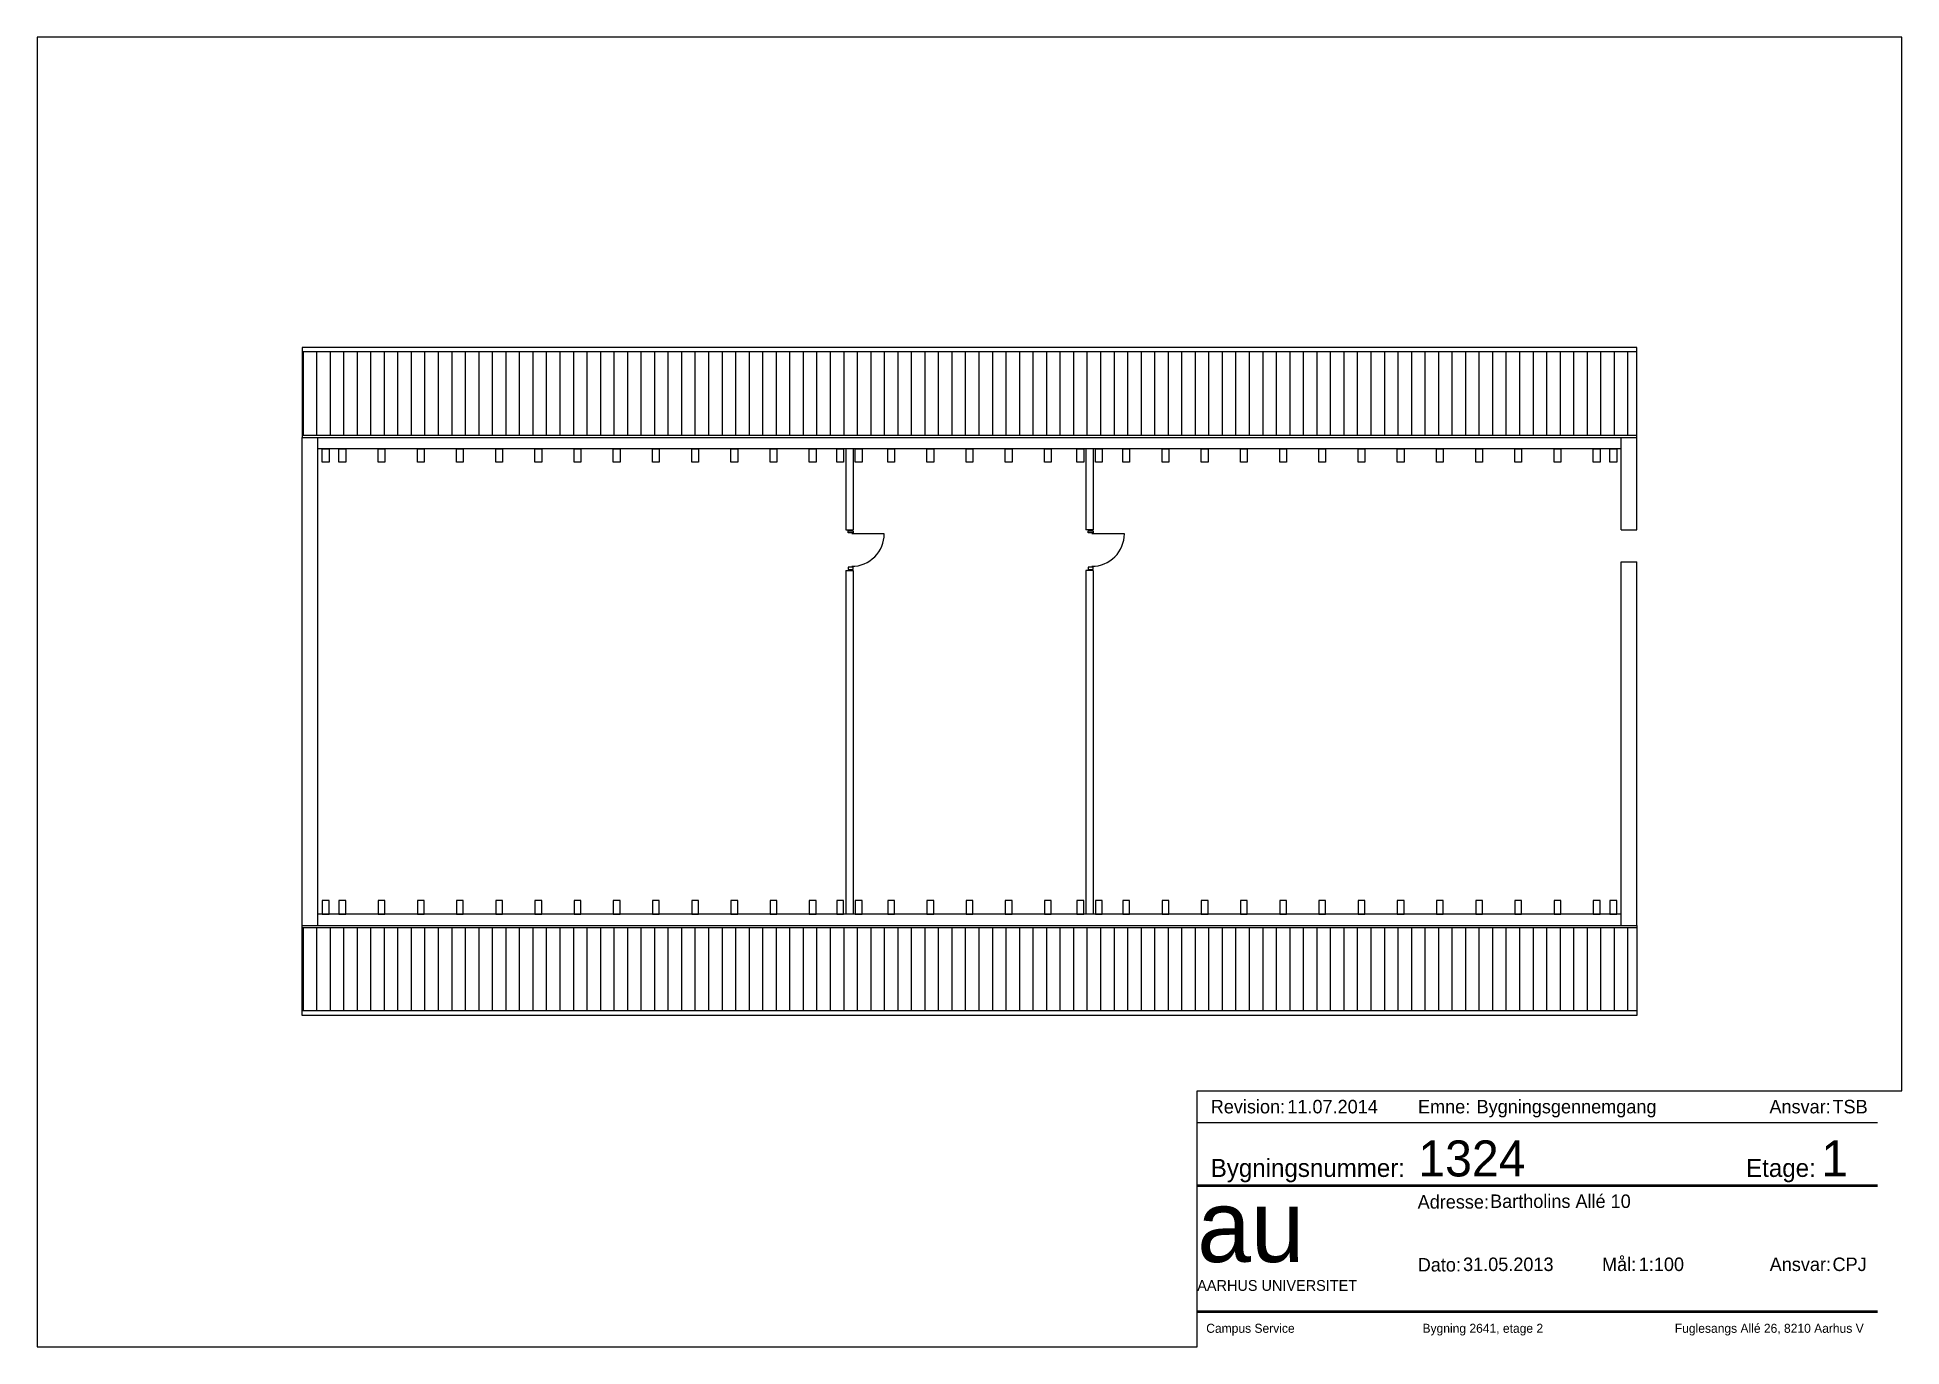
# Paper-space layout 'A3_pdf_liggende' of a CAD drawing. Header units: millimetres. Extents: x 0 to 414, y 0 to 291.
# The model-space entities are those that its viewports show. They can reach past a viewport. Long polylines and large blocks are cut down to what shows.
import ezdxf

# ---------------------------------------------------------------- set-up
doc = ezdxf.new("R2010")
doc.units = ezdxf.units.MM
doc.header["$LTSCALE"] = 100
for name, color, linetype in [('A21----', 7, 'Continuous'), ('A22--U-', 3, 'Continuous'), ('A27----', 1, 'Continuous'), ('A27--S-', 8, 'Continuous'), ('A321---', 1, 'Continuous'), ('A37----', 2, 'Continuous')]:
    doc.layers.add(name, color=color, linetype=linetype)
doc.layers.add('tegningsopsætning', color=7, linetype='Continuous', lineweight=50)
doc.styles.add('ISO', font='ISO')
doc.styles.add('tegningshoved str 3', font='', dxfattribs={"height": 3})
doc.styles.add('tegningshoved str 8', font='', dxfattribs={"height": 8})
doc.styles.get('tegningshoved str 3').set_extended_font_data('AU Passata')
doc.styles.get('tegningshoved str 8').set_extended_font_data('AU Passata')

# ---------------------------------------------------------------- blocks, each defined once
blk = doc.blocks.new('Tegningshoved')
at = {"layer": 'tegningsopsætning'}
for points in [[(0, 28), (151, 28)], [(0, 0), (151, 0)]]:
    blk.add_lwpolyline(points, dxfattribs=at)
at = {"layer": 'tegningsopsætning', "attachment_point": 1}
for s, width, insert, char_height in [('{\\fAU Passata|b0|i0|c0|p34;Bygningsnummer:}', 14.039, (3, 33.89), 4), ('{\\fAU Passata|b0|i0|c0|p34;Etage:}', 14.039, (121.82, 33.89), 4), ('{\\fAU Passata|b0|i0|c0|p34;Adresse:}', 14.039, (48.92, 25.86), 3), ('{\\fAU Passata|b0|i0|c0|p34;Mål:}', 14.039, (89.85, 12), 3), ('{\\fAU Passata|b0|i0|c0|p34;Dato:}', 14.039, (48.94, 11.9), 3), ('{\\fAU Passata|b0|i0|c0|p34;Ansvar:}', 14.039, (127.06, 12), 3), ('{\\fAU Passata|b0|i0|c0|p34;AARHUS UNIVERSITET}', 76.8942, (0, 7), 2.4)]:
    blk.add_mtext_dynamic_manual_height_columns(s, width=width, gutter_width=1250, heights=[0], dxfattribs=dict(at, insert=insert, char_height=char_height))
at = {"layer": 'tegningsopsætning', "attachment_point": 1, "style": 'ISO'}
for s, width, heights, insert, char_height in [('{\\fAU Peto|b0|i0|c0|p82;au}', 20.8914, [10], (0, 27), 16), ('{\\fAU Passata Light|b0|i0|c0|p34;Campus Service^I^I^I^IBygning 2641, etage 2^I^I^I^IFuglesangs Allé 26, 8210 Aarhus V}', 148.2946, [0], (2, -2.71), 2)]:
    blk.add_mtext_dynamic_manual_height_columns(s, width=width, gutter_width=1250, heights=heights, dxfattribs=dict(at, insert=insert, char_height=char_height))
blk = doc.blocks.new('aml. tegningshoved blok')
blk.add_blockref('Tegningshoved', (-156.36, 7.8))
at = {"layer": 'tegningsopsætning'}
for tag, p, height, style in [('XXXX', (-107.28, 37.8), 8, 'tegningshoved str 8'), ('X', (-17.84, 37.8), 8, 'tegningshoved str 8'), ('XXX', (-91.36, 30.8), 3, 'tegningshoved str 3'), ('XX.XX.2012', (-97.36, 16.8), 3, 'tegningshoved str 3'), ('1:XXX', (-58.36, 16.8), 3, 'tegningshoved str 3'), ('XXX', (-15.36, 16.8), 3, 'tegningshoved str 3')]:
    blk.add_attdef(tag, p, '', height=height, dxfattribs=dict(at, style=style))
blk = doc.blocks.new('Rev. blok')
for points in [[(-151, 11), (0, 11)], [(-151, 4), (0, 4)]]:
    blk.add_lwpolyline(points)
at = {"char_height": 3, "attachment_point": 1, "style": 'tegningshoved str 3'}
for s, insert in [('Revision:', (-148, 9)), ('Emne:', (-102, 9)), ('Ansvar:', (-24, 9))]:
    blk.add_mtext_dynamic_manual_height_columns(s, width=7, gutter_width=15, heights=[0], dxfattribs=dict(at, insert=insert))
at = {"style": 'tegningshoved str 3'}
for tag, p in [('XX.XX.2012', (-131, 6)), ('XXX', (-89, 6)), ('XXX', (-10, 6))]:
    blk.add_attdef(tag, p, '', height=3, dxfattribs=at)
blk = doc.blocks.new('D90H')
for points in [[(-880, 0), (-830, 0), (-830, 110), (-880, 110)], [(-20, 110), (-20, 0), (-70, 0), (-70, 110)]]:
    blk.add_lwpolyline(points, close=True)
blk.add_lwpolyline([(-810, 28, 0.414214), (-90, -692), (-90, 28)], format="xyb")

msp = doc.modelspace()

# ---------------------------------------------------------------- hatches: boundary and pattern name
at = {"layer": 'A27--S-'}
h = msp.add_hatch(dxfattribs=at)
h.set_pattern_fill('_USER', color=256, scale=300, angle=90, style=0, pattern_type=0)
h.set_pattern_definition([(270, (-139084297.28, 257869896.77), (-300, -2e-14), [])])
h.paths.add_polyline_path([(-138901327, 257815047), (-138901327, 257813197), (-138871697, 257813197), (-138871697, 257815047)])
h = msp.add_hatch(dxfattribs=at)
h.set_pattern_fill('_USER', color=256, scale=300, angle=90, style=0, pattern_type=0)
h.set_pattern_definition([(90, (-139084297.28, 257745566.77), (-300, 2e-14), [])])
h.paths.add_polyline_path([(-138901327, 257800417), (-138901327, 257802267), (-138871697, 257802267), (-138871697, 257800417)])

# ---------------------------------------------------------------- linework, layer by layer
at = {"layer": 'A21----'}
for p, q in [((-138901327, 257802317), (-138901327, 257813147)), ((-138900977, 257802317), (-138900977, 257813147)), ((-138872047, 257811097), (-138872047, 257813147)), ((-138871697, 257811097), (-138871697, 257813147)), ((-138872047, 257811097), (-138871697, 257811097)), ((-138872047, 257810387), (-138871697, 257810387)), ((-138872047, 257802317), (-138872047, 257810387)), ((-138871697, 257802317), (-138871697, 257810387))]:
    msp.add_line(p, q, dxfattribs=at)
at = {"layer": 'A22--U-'}
for p, q in [((-138889257, 257812897), (-138889257, 257811097)), ((-138889097, 257812897), (-138889097, 257811097)), ((-138883927, 257812897), (-138883927, 257811097)), ((-138883767, 257812897), (-138883767, 257811097)), ((-138889257, 257811097), (-138889097, 257811097)), ((-138883767, 257811097), (-138883927, 257811097)), ((-138889257, 257810197), (-138889257, 257802567)), ((-138889257, 257810197), (-138889097, 257810197)), ((-138889097, 257810197), (-138889097, 257802567)), ((-138883767, 257810197), (-138883927, 257810197)), ((-138883927, 257810197), (-138883927, 257802567)), ((-138883767, 257810197), (-138883767, 257802567))]:
    msp.add_line(p, q, dxfattribs=at)
at = {"layer": 'A27----'}
for points in [[(-138901327, 257815147), (-138901327, 257813147), (-138871697, 257813147), (-138871697, 257815147)], [(-138901327, 257815047), (-138901327, 257813197), (-138871697, 257813197), (-138871697, 257815047)], [(-138901327, 257800317), (-138901327, 257802317), (-138871697, 257802317), (-138871697, 257800317)], [(-138901327, 257800417), (-138901327, 257802267), (-138871697, 257802267), (-138871697, 257800417)]]:
    msp.add_lwpolyline(points, close=True, dxfattribs=at)
at = {"layer": 'A37----'}
for p, q in [((-138872047, 257812897), (-138900977, 257812897)), ((-138872047, 257802567), (-138900977, 257802567))]:
    msp.add_line(p, q, dxfattribs=at)
for points in [[(-138900877, 257812897), (-138900727, 257812897), (-138900727, 257812597), (-138900877, 257812597)], [(-138900507, 257812897), (-138900357, 257812897), (-138900357, 257812597), (-138900507, 257812597)], [(-138899637, 257812897), (-138899487, 257812897), (-138899487, 257812597), (-138899637, 257812597)], [(-138898767, 257812897), (-138898617, 257812897), (-138898617, 257812597), (-138898767, 257812597)], [(-138897897, 257812897), (-138897747, 257812897), (-138897747, 257812597), (-138897897, 257812597)], [(-138897027, 257812897), (-138896877, 257812897), (-138896877, 257812597), (-138897027, 257812597)], [(-138896157, 257812897), (-138896007, 257812897), (-138896007, 257812597), (-138896157, 257812597)], [(-138895287, 257812897), (-138895137, 257812897), (-138895137, 257812597), (-138895287, 257812597)], [(-138894417, 257812897), (-138894267, 257812897), (-138894267, 257812597), (-138894417, 257812597)], [(-138893547, 257812897), (-138893397, 257812897), (-138893397, 257812597), (-138893547, 257812597)], [(-138892677, 257812897), (-138892527, 257812897), (-138892527, 257812597), (-138892677, 257812597)], [(-138891807, 257812897), (-138891657, 257812897), (-138891657, 257812597), (-138891807, 257812597)], [(-138890937, 257812897), (-138890787, 257812897), (-138890787, 257812597), (-138890937, 257812597)], [(-138890067, 257812897), (-138889917, 257812897), (-138889917, 257812597), (-138890067, 257812597)], [(-138889457, 257812897), (-138889307, 257812897), (-138889307, 257812597), (-138889457, 257812597)], [(-138889047, 257812897), (-138888897, 257812897), (-138888897, 257812597), (-138889047, 257812597)], [(-138888327, 257812897), (-138888177, 257812897), (-138888177, 257812597), (-138888327, 257812597)], [(-138887457, 257812897), (-138887307, 257812897), (-138887307, 257812597), (-138887457, 257812597)], [(-138886587, 257812897), (-138886437, 257812897), (-138886437, 257812597), (-138886587, 257812597)], [(-138885717, 257812897), (-138885567, 257812897), (-138885567, 257812597), (-138885717, 257812597)], [(-138884847, 257812897), (-138884697, 257812897), (-138884697, 257812597), (-138884847, 257812597)], [(-138884127, 257812897), (-138883977, 257812897), (-138883977, 257812597), (-138884127, 257812597)], [(-138883717, 257812897), (-138883567, 257812897), (-138883567, 257812597), (-138883717, 257812597)], [(-138883107, 257812897), (-138882957, 257812897), (-138882957, 257812597), (-138883107, 257812597)], [(-138882237, 257812897), (-138882087, 257812897), (-138882087, 257812597), (-138882237, 257812597)], [(-138881367, 257812897), (-138881217, 257812897), (-138881217, 257812597), (-138881367, 257812597)], [(-138880497, 257812897), (-138880347, 257812897), (-138880347, 257812597), (-138880497, 257812597)], [(-138879627, 257812897), (-138879477, 257812897), (-138879477, 257812597), (-138879627, 257812597)], [(-138878757, 257812897), (-138878607, 257812897), (-138878607, 257812597), (-138878757, 257812597)], [(-138877887, 257812897), (-138877737, 257812897), (-138877737, 257812597), (-138877887, 257812597)], [(-138877017, 257812897), (-138876867, 257812897), (-138876867, 257812597), (-138877017, 257812597)], [(-138876147, 257812897), (-138875997, 257812897), (-138875997, 257812597), (-138876147, 257812597)], [(-138875277, 257812897), (-138875127, 257812897), (-138875127, 257812597), (-138875277, 257812597)], [(-138874407, 257812897), (-138874257, 257812897), (-138874257, 257812597), (-138874407, 257812597)], [(-138873537, 257812897), (-138873387, 257812897), (-138873387, 257812597), (-138873537, 257812597)], [(-138872667, 257812897), (-138872517, 257812897), (-138872517, 257812597), (-138872667, 257812597)], [(-138872297, 257812897), (-138872147, 257812897), (-138872147, 257812597), (-138872297, 257812597)], [(-138900877, 257802567), (-138900727, 257802567), (-138900727, 257802867), (-138900877, 257802867)], [(-138900507, 257802567), (-138900357, 257802567), (-138900357, 257802867), (-138900507, 257802867)], [(-138899637, 257802567), (-138899487, 257802567), (-138899487, 257802867), (-138899637, 257802867)], [(-138898767, 257802567), (-138898617, 257802567), (-138898617, 257802867), (-138898767, 257802867)], [(-138897897, 257802567), (-138897747, 257802567), (-138897747, 257802867), (-138897897, 257802867)], [(-138897027, 257802567), (-138896877, 257802567), (-138896877, 257802867), (-138897027, 257802867)], [(-138896157, 257802567), (-138896007, 257802567), (-138896007, 257802867), (-138896157, 257802867)], [(-138895287, 257802567), (-138895137, 257802567), (-138895137, 257802867), (-138895287, 257802867)], [(-138894417, 257802567), (-138894267, 257802567), (-138894267, 257802867), (-138894417, 257802867)], [(-138893547, 257802567), (-138893397, 257802567), (-138893397, 257802867), (-138893547, 257802867)], [(-138892677, 257802567), (-138892527, 257802567), (-138892527, 257802867), (-138892677, 257802867)], [(-138891807, 257802567), (-138891657, 257802567), (-138891657, 257802867), (-138891807, 257802867)], [(-138890937, 257802567), (-138890787, 257802567), (-138890787, 257802867), (-138890937, 257802867)], [(-138890067, 257802567), (-138889917, 257802567), (-138889917, 257802867), (-138890067, 257802867)], [(-138889457, 257802567), (-138889307, 257802567), (-138889307, 257802867), (-138889457, 257802867)], [(-138889047, 257802567), (-138888897, 257802567), (-138888897, 257802867), (-138889047, 257802867)], [(-138888327, 257802567), (-138888177, 257802567), (-138888177, 257802867), (-138888327, 257802867)], [(-138887457, 257802567), (-138887307, 257802567), (-138887307, 257802867), (-138887457, 257802867)], [(-138886587, 257802567), (-138886437, 257802567), (-138886437, 257802867), (-138886587, 257802867)], [(-138885717, 257802567), (-138885567, 257802567), (-138885567, 257802867), (-138885717, 257802867)], [(-138884847, 257802567), (-138884697, 257802567), (-138884697, 257802867), (-138884847, 257802867)], [(-138884127, 257802567), (-138883977, 257802567), (-138883977, 257802867), (-138884127, 257802867)], [(-138883717, 257802567), (-138883567, 257802567), (-138883567, 257802867), (-138883717, 257802867)], [(-138883107, 257802567), (-138882957, 257802567), (-138882957, 257802867), (-138883107, 257802867)], [(-138882237, 257802567), (-138882087, 257802567), (-138882087, 257802867), (-138882237, 257802867)], [(-138881367, 257802567), (-138881217, 257802567), (-138881217, 257802867), (-138881367, 257802867)], [(-138880497, 257802567), (-138880347, 257802567), (-138880347, 257802867), (-138880497, 257802867)], [(-138879627, 257802567), (-138879477, 257802567), (-138879477, 257802867), (-138879627, 257802867)], [(-138878757, 257802567), (-138878607, 257802567), (-138878607, 257802867), (-138878757, 257802867)], [(-138877887, 257802567), (-138877737, 257802567), (-138877737, 257802867), (-138877887, 257802867)], [(-138877017, 257802567), (-138876867, 257802567), (-138876867, 257802867), (-138877017, 257802867)], [(-138876147, 257802567), (-138875997, 257802567), (-138875997, 257802867), (-138876147, 257802867)], [(-138875277, 257802567), (-138875127, 257802567), (-138875127, 257802867), (-138875277, 257802867)], [(-138874407, 257802567), (-138874257, 257802567), (-138874257, 257802867), (-138874407, 257802867)], [(-138873537, 257802567), (-138873387, 257802567), (-138873387, 257802867), (-138873537, 257802867)], [(-138872667, 257802567), (-138872517, 257802567), (-138872517, 257802867), (-138872667, 257802867)], [(-138872297, 257802567), (-138872147, 257802567), (-138872147, 257802867), (-138872297, 257802867)]]:
    msp.add_lwpolyline(points, close=True, dxfattribs=at)

# ---------------------------------------------------------------- block references
at = {"layer": 'A321---', "rotation": 90}
for p in [(-138889097, 257811097), (-138883767, 257811097)]:
    msp.add_blockref('D90H', p, dxfattribs=at)

psp = doc.layouts.new('A3_pdf_liggende')

# ---------------------------------------------------------------- linework, layer by layer
at = {"layer": 'Defpoints'}
psp.add_lwpolyline([(0, 0), (257.45, 0), (257.45, 56.8), (413.81, 56.8), (413.81, 290.68), (0, 290.68), (0, 0)], close=True, dxfattribs=at)

# ---------------------------------------------------------------- block references
ref = psp.add_blockref('Rev. blok', (408.45, 45.8))
ref.add_attrib('XXX', 'TSB', (398.45, 51.8), dxfattribs={"height": 3, "style": 'tegningshoved str 3'})
ref.add_attrib('XXX', 'Bygningsgennemgang', (319.45, 51.8), dxfattribs={"height": 3, "style": 'tegningshoved str 3'})
ref.add_attrib('XX.XX.2012', '11.07.2014', (277.45, 51.8), dxfattribs={"height": 3, "style": 'tegningshoved str 3'})
ref = psp.add_blockref('aml. tegningshoved blok', (413.81, 0))
ref.add_attrib('XXXX', '1324', (306.52, 37.8), dxfattribs={"layer": 'tegningsopsætning', "height": 8, "style": 'tegningshoved str 8'})
ref.add_attrib('X', '1', (395.96, 37.8), dxfattribs={"layer": 'tegningsopsætning', "height": 8, "style": 'tegningshoved str 8'})
ref.add_attrib('XXX', 'Bartholins Allé 10', (322.45, 30.8), dxfattribs={"layer": 'tegningsopsætning', "height": 3, "style": 'tegningshoved str 3'})
ref.add_attrib('XX.XX.2012', '31.05.2013', (316.45, 16.8), dxfattribs={"layer": 'tegningsopsætning', "height": 3, "style": 'tegningshoved str 3'})
ref.add_attrib('1:XXX', '1:100', (355.45, 16.8), dxfattribs={"layer": 'tegningsopsætning', "height": 3, "style": 'tegningshoved str 3'})
ref.add_attrib('XXX', 'CPJ', (398.45, 16.8), dxfattribs={"layer": 'tegningsopsætning', "height": 3, "style": 'tegningshoved str 3'})

# ---------------------------------------------------------------- viewports
at = {"layer": 'Defpoints', "view_target_point": (-138886512.28, 257807497.09)}
vp = psp.add_viewport(center=(206.9, 145.34), size=(413.81, 290.6818), view_center_point=(0, 0), view_height=29068.1842, dxfattribs=at)
vp.dxf.flags = 0x10000  # cut along an outline
vp.dxf.clipping_boundary_handle = psp.add_lwpolyline([(0, 0), (257.45, 0), (257.45, 56.8), (413.81, 56.8), (413.81, 290.68), (0, 290.68), (0, 0)], format="xyb", close=True, dxfattribs={"invisible": 1}).dxf.handle

doc.saveas('drawing.dxf')
